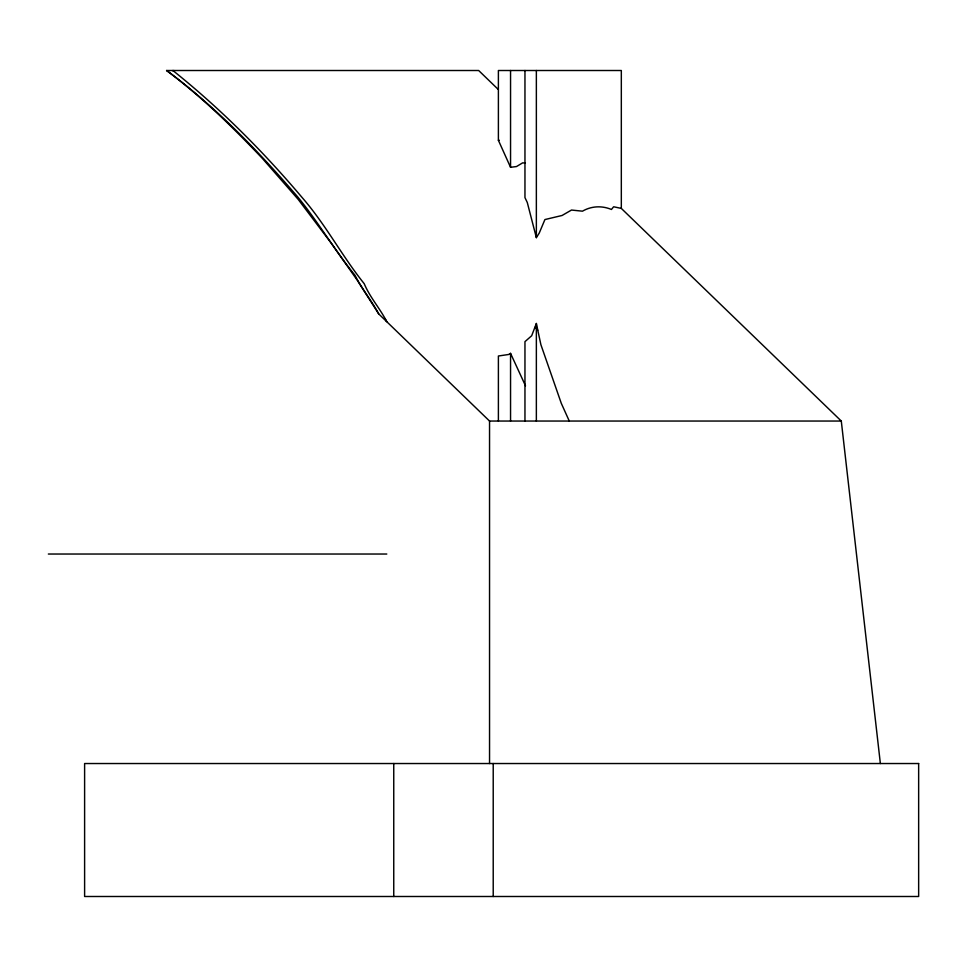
<?xml version="1.0" encoding="UTF-8"?>
<svg xmlns="http://www.w3.org/2000/svg" width="967" height="967" viewBox="0 0 967 967"><rect width="100%" height="100%" fill="white"/><g stroke="black" fill="none" stroke-linecap="round" stroke-linejoin="round"><path stroke-width="1.45" d="M524.96 421.044L524.96 341.653L531.669 335.754L536.359 323.498L540.891 344.675L561.283 403.312L569.273 421.044M524.96 70.506L524.96 197.606L527.293 202.526L536.359 237.64L539.235 233.083L544.917 219.557L562.057 215.484L571.497 210.044L582.46 211.181C591.441 205.983 601.885 205.5 611.434 209.464L613.634 206.769L621.322 208.413L841.29 421.044L880.369 763.531M525.504 385.809L510.552 353.366L508.63 354.49L498.392 356.001L498.392 421.044M621.322 208.413L621.322 70.506L498.392 70.506L498.392 140.312L499.359 140.312M841.29 421.044L489.544 421.044L378.738 313.937L357.149 280.067L331.536 243.575L298.162 199.347L262.553 158.612C232.745 127.064 201.414 96.531 166.602 70.506L478.665 70.506L498.198 89.387M48.35 554.031L386.8 554.031M525.395 163.097L522.676 162.843L516.511 166.542L510.552 167.303L498.392 140.312M166.602 70.506C215.689 106.914 258.479 151.13 298.162 197.437C318.445 222.422 334.691 250.248 354.949 275.22C361.839 288.879 371.533 300.544 378.738 313.937M535.065 327.269L537.712 330.194M384.951 318.663L386.8 321.733C380.104 308.533 370.071 297.606 364.257 283.815L364.124 283.597C341.967 255.989 325.577 224.404 302.188 197.606C263.35 151.638 220.73 108.92 173.782 71.232L172.767 70.506L173.782 71.244L173.782 70.506M536.359 70.506L536.359 237.64M536.359 323.498L536.359 421.044M510.552 70.506L510.552 167.303M510.552 353.366L510.552 421.044M493.218 763.531L493.218 896.494M489.544 421.044L489.544 763.531M393.75 763.531L393.75 896.494M918.65 763.531L84.612 763.531L84.612 896.494L918.65 896.494L918.65 763.531"/></g></svg>
